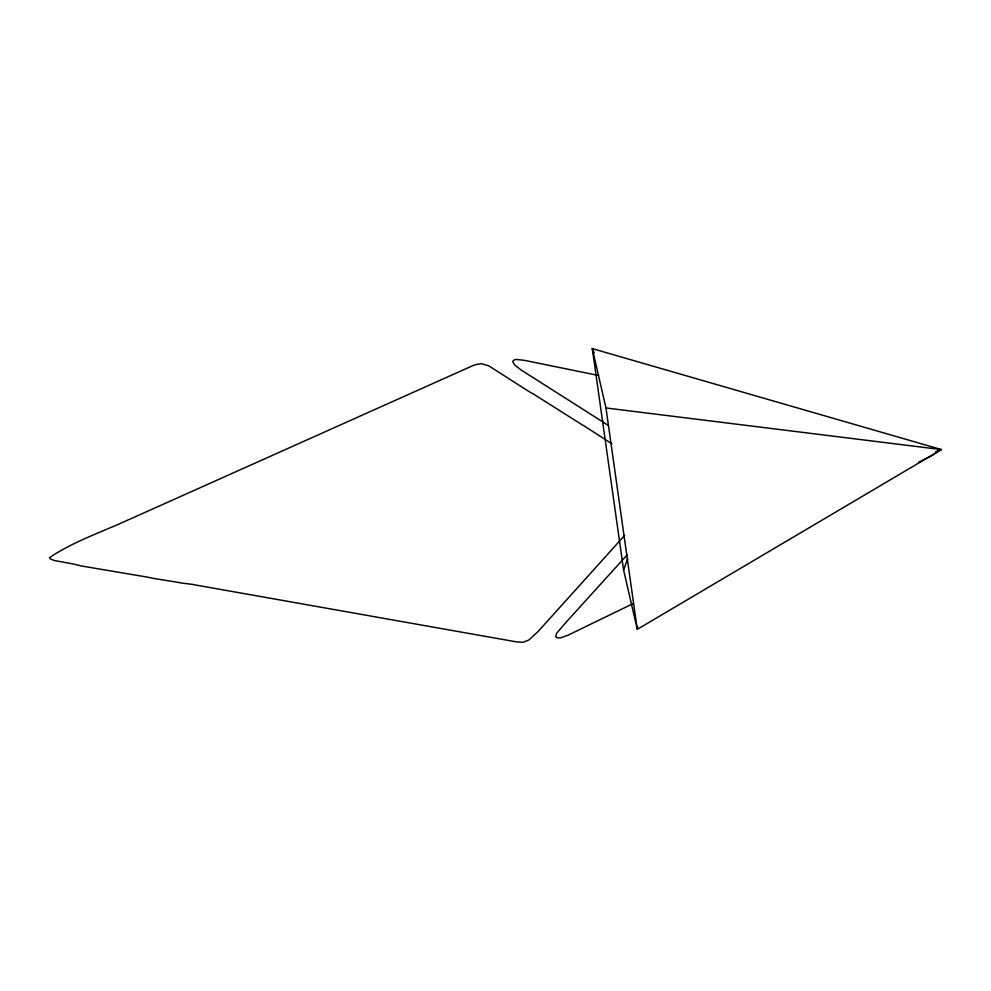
<?xml version="1.0" encoding="UTF-8"?>
<svg xmlns="http://www.w3.org/2000/svg" width="991" height="991" viewBox="0 0 991 991"><rect width="100%" height="100%" fill="white"/><g stroke="black" fill="none" stroke-linecap="round" stroke-linejoin="round"><path stroke-width="1.49" d="M637.647 626.275L637.275 629.335L941.45 449.592L592.296 348.609L623.587 569.961L637.275 629.335L605.984 407.982L592.296 348.609L594.228 352.808M623.587 569.961L627.737 558.515M938.415 450.459L934.959 453.643A40.284 19.411 -6.2 0 1 932.221 455.352L918.595 462.301M627.092 554.96L566.282 622.051L556.793 633.1L555.678 636.495L557.264 637.758L560.262 637.931L567.954 635.231L632.815 603.754M624.664 535.4L538.039 631.564L528.736 640.062L523.186 642.267L516.732 641.92L193.951 584.715A2.589 1.251 -6.2 0 0 193.592 584.579A3.122 1.499 -6.2 0 0 192.675 584.417L182.753 583.204A253.882 122.302 -6.2 0 1 177.079 582.188L153.63 578.422A26.472 12.747 -6.2 0 1 151.945 578.137L148.328 577.307A63.697 30.684 -6.2 0 0 145.479 576.774A59.435 28.64 -6.2 0 0 143.286 576.428L82.377 566.134A3.233 1.561 -6.2 0 1 81.683 565.997L72.826 563.891A194.806 93.848 -6.2 0 0 67.983 563.061L53.948 560.423L49.934 558.639L49.55 557.599C73.495 541.458 102.259 531.932 128.756 519.631A99.063 47.717 -6.2 0 0 131.01 518.677L474.355 364.961L480.932 363.598L488.699 365.803L529.652 391.978A22.062 10.628 -6.2 0 0 530.903 392.647L532.464 393.477A95.78 46.143 -6.2 0 1 533.715 394.207L582.014 424.718A30.808 14.84 -6.2 0 1 582.658 425.052A41.188 19.845 -6.2 0 1 583.674 425.647L611.942 443.795M935.665 451.785L941.45 449.592L605.984 407.982M598.552 375.478L524.487 360.352L516.001 359.411L513.487 360.315L512.694 361.752L514.825 365.084L521.093 369.977L608.214 425.35"/></g></svg>
